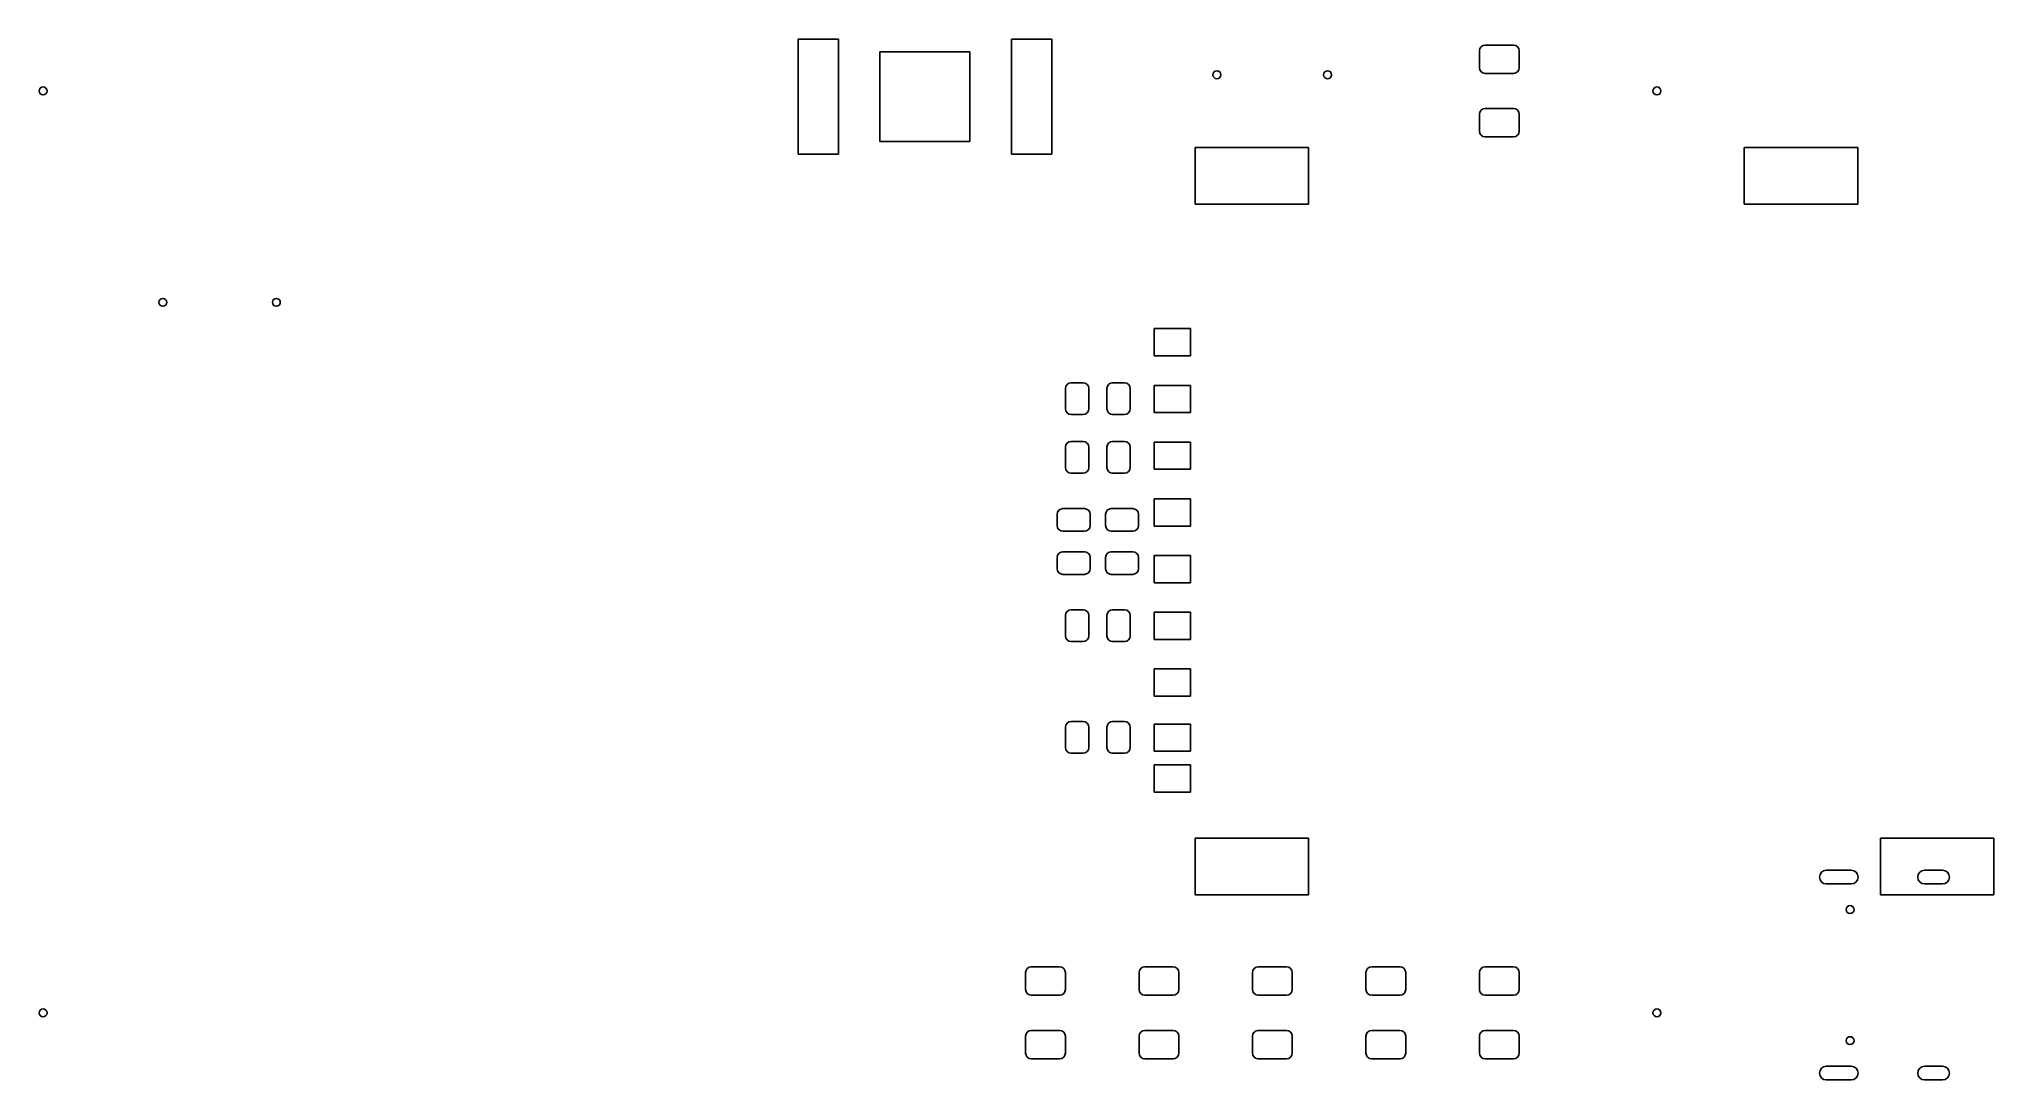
# Model space of a CAD drawing. Extents: x 4.08 to 7.47, y -4.81 to -3.01.
import ezdxf

# ---------------------------------------------------------------- set-up
doc = ezdxf.new("R2010")
doc.units = 0
doc.header["$MEASUREMENT"] = 0
doc.layers.add('BLACK', color=7, linetype='CONTINUOUS')

msp = doc.modelspace()

# ---------------------------------------------------------------- linework, layer by layer
at = {"layer": 'BLACK', "linetype": 'CONTINUOUS'}
for p, q in [((5.3986, -3.2075), (5.3986, -3.0075)), ((5.3986, -3.0075), (5.4687, -3.0075)), ((5.4687, -3.0075), (5.4687, -3.2075)), ((5.7687, -3.2075), (5.7687, -3.0075)), ((5.7687, -3.0075), (5.8388, -3.0075)), ((5.8388, -3.0075), (5.8388, -3.2075)), ((6.5868, -3.0185), (6.5906, -3.0178)), ((6.5906, -3.0178), (6.6398, -3.0178)), ((6.6398, -3.0178), (6.6436, -3.0185)), ((5.5407, -3.1855), (5.5407, -3.0296)), ((5.5407, -3.0296), (5.6966, -3.0296)), ((5.6966, -3.0296), (5.6966, -3.1855)), ((6.5808, -3.0276), (6.5815, -3.0239)), ((6.5808, -3.0572), (6.5808, -3.0276)), ((6.5815, -3.0239), (6.5836, -3.0207)), ((6.5836, -3.0207), (6.5868, -3.0185)), ((6.6436, -3.0185), (6.6468, -3.0207)), ((6.6468, -3.0207), (6.6489, -3.0239)), ((6.6489, -3.0239), (6.6497, -3.0276)), ((6.6497, -3.0276), (6.6497, -3.0572)), ((6.5815, -3.0609), (6.5808, -3.0572)), ((6.5836, -3.0641), (6.5815, -3.0609)), ((6.5868, -3.0663), (6.5836, -3.0641)), ((6.5906, -3.067), (6.5868, -3.0663)), ((6.6398, -3.067), (6.5906, -3.067)), ((6.6436, -3.0663), (6.6398, -3.067)), ((6.6468, -3.0641), (6.6436, -3.0663)), ((6.6489, -3.0609), (6.6468, -3.0641)), ((6.6497, -3.0572), (6.6489, -3.0609)), ((6.5808, -3.1379), (6.5815, -3.1341)), ((6.5808, -3.1674), (6.5808, -3.1379)), ((6.5815, -3.1341), (6.5836, -3.1309)), ((6.5836, -3.1309), (6.5868, -3.1288)), ((6.5868, -3.1288), (6.5906, -3.128)), ((6.5906, -3.128), (6.6398, -3.128)), ((6.6398, -3.128), (6.6436, -3.1288)), ((6.6436, -3.1288), (6.6468, -3.1309)), ((6.6468, -3.1309), (6.6489, -3.1341)), ((6.6489, -3.1341), (6.6497, -3.1379)), ((6.6497, -3.1379), (6.6497, -3.1674)), ((5.6966, -3.1855), (5.5407, -3.1855)), ((6.5815, -3.1712), (6.5808, -3.1674)), ((6.5836, -3.1744), (6.5815, -3.1712)), ((6.5868, -3.1765), (6.5836, -3.1744)), ((6.5906, -3.1772), (6.5868, -3.1765)), ((6.6398, -3.1772), (6.5906, -3.1772)), ((6.6436, -3.1765), (6.6398, -3.1772)), ((6.6468, -3.1744), (6.6436, -3.1765)), ((6.6489, -3.1712), (6.6468, -3.1744)), ((6.6497, -3.1674), (6.6489, -3.1712)), ((5.4687, -3.2075), (5.3986, -3.2075)), ((5.8388, -3.2075), (5.7687, -3.2075)), ((6.0875, -3.2942), (6.0875, -3.1957)), ((6.0875, -3.1957), (6.2843, -3.1957)), ((6.2843, -3.1957), (6.2843, -3.2942)), ((7.0402, -3.2942), (7.0402, -3.1957)), ((7.0402, -3.1957), (7.2371, -3.1957)), ((7.2371, -3.1957), (7.2371, -3.2942)), ((6.2843, -3.2942), (6.0875, -3.2942)), ((7.2371, -3.2942), (7.0402, -3.2942)), ((6.0166, -3.5574), (6.0166, -3.5101)), ((6.0166, -3.5101), (6.0796, -3.5101)), ((6.0796, -3.5101), (6.0796, -3.5574)), ((6.0796, -3.5574), (6.0166, -3.5574)), ((5.8626, -3.6138), (5.8633, -3.61)), ((5.8626, -3.6492), (5.8626, -3.6138)), ((5.8633, -3.61), (5.8655, -3.6068)), ((5.8655, -3.6068), (5.8686, -3.6047)), ((5.8686, -3.6047), (5.8724, -3.604)), ((5.8724, -3.604), (5.8931, -3.604)), ((5.8931, -3.604), (5.8969, -3.6047)), ((5.8969, -3.6047), (5.9, -3.6068)), ((5.9, -3.6068), (5.9022, -3.61)), ((5.9022, -3.61), (5.9029, -3.6138)), ((5.9029, -3.6138), (5.9029, -3.6492)), ((5.9344, -3.6138), (5.9352, -3.61)), ((5.9344, -3.6492), (5.9344, -3.6138)), ((5.9352, -3.61), (5.9373, -3.6068)), ((5.9373, -3.6068), (5.9405, -3.6047)), ((5.9405, -3.6047), (5.9443, -3.604)), ((5.9443, -3.604), (5.9649, -3.604)), ((5.9649, -3.604), (5.9687, -3.6047)), ((5.9687, -3.6047), (5.9719, -3.6068)), ((5.9719, -3.6068), (5.974, -3.61)), ((5.974, -3.61), (5.9748, -3.6138)), ((5.9748, -3.6138), (5.9748, -3.6492)), ((6.0166, -3.6558), (6.0166, -3.6085)), ((6.0166, -3.6085), (6.0796, -3.6085)), ((6.0796, -3.6085), (6.0796, -3.6558)), ((5.8633, -3.653), (5.8626, -3.6492)), ((5.8655, -3.6562), (5.8633, -3.653)), ((5.8686, -3.6583), (5.8655, -3.6562)), ((5.8724, -3.6591), (5.8686, -3.6583)), ((5.8931, -3.6591), (5.8724, -3.6591)), ((5.8969, -3.6583), (5.8931, -3.6591)), ((5.9, -3.6562), (5.8969, -3.6583)), ((5.9022, -3.653), (5.9, -3.6562)), ((5.9029, -3.6492), (5.9022, -3.653)), ((5.9352, -3.653), (5.9344, -3.6492)), ((5.9373, -3.6562), (5.9352, -3.653)), ((5.9405, -3.6583), (5.9373, -3.6562)), ((5.9443, -3.6591), (5.9405, -3.6583)), ((5.9649, -3.6591), (5.9443, -3.6591)), ((5.9687, -3.6583), (5.9649, -3.6591)), ((5.9719, -3.6562), (5.9687, -3.6583)), ((5.974, -3.653), (5.9719, -3.6562)), ((5.9748, -3.6492), (5.974, -3.653)), ((6.0796, -3.6558), (6.0166, -3.6558)), ((5.8626, -3.7158), (5.8633, -3.712)), ((5.8626, -3.7512), (5.8626, -3.7158)), ((5.8633, -3.712), (5.8655, -3.7088)), ((5.8655, -3.7088), (5.8686, -3.7067)), ((5.8686, -3.7067), (5.8724, -3.706)), ((5.8724, -3.706), (5.8931, -3.706)), ((5.8931, -3.706), (5.8969, -3.7067)), ((5.8969, -3.7067), (5.9, -3.7088)), ((5.9, -3.7088), (5.9022, -3.712)), ((5.9022, -3.712), (5.9029, -3.7158)), ((5.9029, -3.7158), (5.9029, -3.7512)), ((5.9344, -3.7158), (5.9352, -3.712)), ((5.9344, -3.7512), (5.9344, -3.7158)), ((5.9352, -3.712), (5.9373, -3.7088)), ((5.9373, -3.7088), (5.9405, -3.7067)), ((5.9405, -3.7067), (5.9443, -3.706)), ((5.9443, -3.706), (5.9649, -3.706)), ((5.9649, -3.706), (5.9687, -3.7067)), ((5.9687, -3.7067), (5.9719, -3.7088)), ((5.9719, -3.7088), (5.974, -3.712)), ((5.974, -3.712), (5.9748, -3.7158)), ((5.9748, -3.7158), (5.9748, -3.7512)), ((6.0166, -3.7542), (6.0166, -3.707)), ((6.0166, -3.707), (6.0796, -3.707)), ((6.0796, -3.707), (6.0796, -3.7542)), ((5.8633, -3.755), (5.8626, -3.7512)), ((5.8655, -3.7582), (5.8633, -3.755)), ((5.8686, -3.7603), (5.8655, -3.7582)), ((5.8724, -3.7611), (5.8686, -3.7603)), ((5.8931, -3.7611), (5.8724, -3.7611)), ((5.8969, -3.7603), (5.8931, -3.7611)), ((5.9, -3.7582), (5.8969, -3.7603)), ((5.9022, -3.755), (5.9, -3.7582)), ((5.9029, -3.7512), (5.9022, -3.755)), ((5.9352, -3.755), (5.9344, -3.7512)), ((5.9373, -3.7582), (5.9352, -3.755)), ((5.9405, -3.7603), (5.9373, -3.7582)), ((5.9443, -3.7611), (5.9405, -3.7603)), ((5.9649, -3.7611), (5.9443, -3.7611)), ((5.9687, -3.7603), (5.9649, -3.7611)), ((5.9719, -3.7582), (5.9687, -3.7603)), ((5.974, -3.755), (5.9719, -3.7582)), ((5.9748, -3.7512), (5.974, -3.755)), ((6.0796, -3.7542), (6.0166, -3.7542)), ((5.8481, -3.8323), (5.8489, -3.8285)), ((5.8481, -3.852), (5.8481, -3.8323)), ((5.8489, -3.8285), (5.851, -3.8253)), ((5.851, -3.8253), (5.8542, -3.8232)), ((5.8542, -3.8232), (5.858, -3.8224)), ((5.858, -3.8224), (5.8954, -3.8224)), ((5.8954, -3.8224), (5.8991, -3.8232)), ((5.8991, -3.8232), (5.9023, -3.8253)), ((5.9023, -3.8253), (5.9045, -3.8285)), ((5.9045, -3.8285), (5.9052, -3.8323)), ((5.9052, -3.8323), (5.9052, -3.852)), ((5.9321, -3.8323), (5.9329, -3.8285)), ((5.9321, -3.852), (5.9321, -3.8323)), ((5.9329, -3.8285), (5.935, -3.8253)), ((5.935, -3.8253), (5.9382, -3.8232)), ((5.9382, -3.8232), (5.942, -3.8224)), ((5.942, -3.8224), (5.9794, -3.8224)), ((5.9794, -3.8224), (5.9831, -3.8232)), ((5.9831, -3.8232), (5.9863, -3.8253)), ((5.9863, -3.8253), (5.9885, -3.8285)), ((5.9885, -3.8285), (5.9892, -3.8323)), ((5.9892, -3.8323), (5.9892, -3.852)), ((6.0166, -3.8526), (6.0166, -3.8054)), ((6.0166, -3.8054), (6.0796, -3.8054)), ((6.0796, -3.8054), (6.0796, -3.8526)), ((5.8489, -3.8557), (5.8481, -3.852)), ((5.851, -3.8589), (5.8489, -3.8557)), ((5.8542, -3.8611), (5.851, -3.8589)), ((5.858, -3.8618), (5.8542, -3.8611)), ((5.8954, -3.8618), (5.858, -3.8618)), ((5.8991, -3.8611), (5.8954, -3.8618)), ((5.9023, -3.8589), (5.8991, -3.8611)), ((5.9045, -3.8557), (5.9023, -3.8589)), ((5.9052, -3.852), (5.9045, -3.8557)), ((5.9329, -3.8557), (5.9321, -3.852)), ((5.935, -3.8589), (5.9329, -3.8557)), ((5.9382, -3.8611), (5.935, -3.8589)), ((5.942, -3.8618), (5.9382, -3.8611)), ((5.9794, -3.8618), (5.942, -3.8618)), ((5.9831, -3.8611), (5.9794, -3.8618)), ((5.9863, -3.8589), (5.9831, -3.8611)), ((5.9885, -3.8557), (5.9863, -3.8589)), ((5.9892, -3.852), (5.9885, -3.8557)), ((6.0796, -3.8526), (6.0166, -3.8526)), ((5.8489, -3.9033), (5.851, -3.9001)), ((5.851, -3.9001), (5.8542, -3.898)), ((5.8542, -3.898), (5.858, -3.8972)), ((5.858, -3.8972), (5.8954, -3.8972)), ((5.8954, -3.8972), (5.8991, -3.898)), ((5.8991, -3.898), (5.9023, -3.9001)), ((5.9023, -3.9001), (5.9045, -3.9033)), ((5.9329, -3.9033), (5.935, -3.9001)), ((5.935, -3.9001), (5.9382, -3.898)), ((5.9382, -3.898), (5.942, -3.8972)), ((5.942, -3.8972), (5.9794, -3.8972)), ((5.9794, -3.8972), (5.9831, -3.898)), ((5.9831, -3.898), (5.9863, -3.9001)), ((5.9863, -3.9001), (5.9885, -3.9033)), ((5.8481, -3.9071), (5.8489, -3.9033)), ((5.8481, -3.9268), (5.8481, -3.9071)), ((5.8489, -3.9305), (5.8481, -3.9268)), ((5.851, -3.9337), (5.8489, -3.9305)), ((5.8542, -3.9359), (5.851, -3.9337)), ((5.9023, -3.9337), (5.8991, -3.9359)), ((5.9045, -3.9305), (5.9023, -3.9337)), ((5.9045, -3.9033), (5.9052, -3.9071)), ((5.9052, -3.9268), (5.9045, -3.9305)), ((5.9052, -3.9071), (5.9052, -3.9268)), ((5.9321, -3.9071), (5.9329, -3.9033)), ((5.9321, -3.9268), (5.9321, -3.9071)), ((5.9329, -3.9305), (5.9321, -3.9268)), ((5.935, -3.9337), (5.9329, -3.9305)), ((5.9382, -3.9359), (5.935, -3.9337)), ((5.9863, -3.9337), (5.9831, -3.9359)), ((5.9885, -3.9305), (5.9863, -3.9337)), ((5.9885, -3.9033), (5.9892, -3.9071)), ((5.9892, -3.9268), (5.9885, -3.9305)), ((5.9892, -3.9071), (5.9892, -3.9268)), ((6.0166, -3.9511), (6.0166, -3.9038)), ((6.0166, -3.9038), (6.0796, -3.9038)), ((6.0796, -3.9038), (6.0796, -3.9511)), ((5.858, -3.9366), (5.8542, -3.9359)), ((5.8954, -3.9366), (5.858, -3.9366)), ((5.8991, -3.9359), (5.8954, -3.9366)), ((5.942, -3.9366), (5.9382, -3.9359)), ((5.9794, -3.9366), (5.942, -3.9366)), ((5.9831, -3.9359), (5.9794, -3.9366)), ((6.0796, -3.9511), (6.0166, -3.9511)), ((5.8633, -4.004), (5.8655, -4.0008)), ((5.8655, -4.0008), (5.8686, -3.9987)), ((5.8686, -3.9987), (5.8724, -3.998)), ((5.8724, -3.998), (5.8931, -3.998)), ((5.8931, -3.998), (5.8969, -3.9987)), ((5.8969, -3.9987), (5.9, -4.0008)), ((5.9, -4.0008), (5.9022, -4.004)), ((5.9352, -4.004), (5.9373, -4.0008)), ((5.9373, -4.0008), (5.9405, -3.9987)), ((5.9405, -3.9987), (5.9443, -3.998)), ((5.9443, -3.998), (5.9649, -3.998)), ((5.9649, -3.998), (5.9687, -3.9987)), ((5.9687, -3.9987), (5.9719, -4.0008)), ((5.9719, -4.0008), (5.974, -4.004)), ((5.8626, -4.0078), (5.8633, -4.004)), ((5.8626, -4.0432), (5.8626, -4.0078)), ((5.9022, -4.004), (5.9029, -4.0078)), ((5.9029, -4.0078), (5.9029, -4.0432)), ((5.9344, -4.0078), (5.9352, -4.004)), ((5.9344, -4.0432), (5.9344, -4.0078)), ((5.974, -4.004), (5.9748, -4.0078)), ((5.9748, -4.0078), (5.9748, -4.0432)), ((6.0166, -4.0495), (6.0166, -4.0022)), ((6.0166, -4.0022), (6.0796, -4.0022)), ((6.0796, -4.0022), (6.0796, -4.0495)), ((5.8633, -4.047), (5.8626, -4.0432)), ((5.8655, -4.0502), (5.8633, -4.047)), ((5.8686, -4.0523), (5.8655, -4.0502)), ((5.8724, -4.0531), (5.8686, -4.0523)), ((5.8931, -4.0531), (5.8724, -4.0531)), ((5.8969, -4.0523), (5.8931, -4.0531)), ((5.9, -4.0502), (5.8969, -4.0523)), ((5.9022, -4.047), (5.9, -4.0502)), ((5.9029, -4.0432), (5.9022, -4.047)), ((5.9352, -4.047), (5.9344, -4.0432)), ((5.9373, -4.0502), (5.9352, -4.047)), ((5.9405, -4.0523), (5.9373, -4.0502)), ((5.9443, -4.0531), (5.9405, -4.0523)), ((5.9649, -4.0531), (5.9443, -4.0531)), ((5.9687, -4.0523), (5.9649, -4.0531)), ((5.9719, -4.0502), (5.9687, -4.0523)), ((5.974, -4.047), (5.9719, -4.0502)), ((5.9748, -4.0432), (5.974, -4.047)), ((6.0796, -4.0495), (6.0166, -4.0495)), ((6.0166, -4.1479), (6.0166, -4.1007)), ((6.0166, -4.1007), (6.0796, -4.1007)), ((6.0796, -4.1007), (6.0796, -4.1479)), ((6.0796, -4.1479), (6.0166, -4.1479)), ((5.8626, -4.2018), (5.8633, -4.198)), ((5.8626, -4.2372), (5.8626, -4.2018)), ((5.8633, -4.198), (5.8655, -4.1948)), ((5.8655, -4.1948), (5.8686, -4.1927)), ((5.8686, -4.1927), (5.8724, -4.192)), ((5.8724, -4.192), (5.8931, -4.192)), ((5.8931, -4.192), (5.8969, -4.1927)), ((5.8969, -4.1927), (5.9, -4.1948)), ((5.9, -4.1948), (5.9022, -4.198)), ((5.9022, -4.198), (5.9029, -4.2018)), ((5.9029, -4.2018), (5.9029, -4.2372)), ((5.9344, -4.2018), (5.9352, -4.198)), ((5.9344, -4.2372), (5.9344, -4.2018)), ((5.9352, -4.198), (5.9373, -4.1948)), ((5.9373, -4.1948), (5.9405, -4.1927)), ((5.9405, -4.1927), (5.9443, -4.192)), ((5.9443, -4.192), (5.9649, -4.192)), ((5.9649, -4.192), (5.9687, -4.1927)), ((5.9687, -4.1927), (5.9719, -4.1948)), ((5.9719, -4.1948), (5.974, -4.198)), ((5.974, -4.198), (5.9748, -4.2018)), ((5.9748, -4.2018), (5.9748, -4.2372)), ((6.0166, -4.2436), (6.0166, -4.1963)), ((6.0166, -4.1963), (6.0796, -4.1963)), ((6.0796, -4.1963), (6.0796, -4.2436)), ((5.8633, -4.241), (5.8626, -4.2372)), ((5.9029, -4.2372), (5.9022, -4.241)), ((5.9352, -4.241), (5.9344, -4.2372)), ((5.9748, -4.2372), (5.974, -4.241)), ((5.8655, -4.2442), (5.8633, -4.241)), ((5.8686, -4.2463), (5.8655, -4.2442)), ((5.8724, -4.2471), (5.8686, -4.2463)), ((5.8931, -4.2471), (5.8724, -4.2471)), ((5.8969, -4.2463), (5.8931, -4.2471)), ((5.9, -4.2442), (5.8969, -4.2463)), ((5.9022, -4.241), (5.9, -4.2442)), ((5.9373, -4.2442), (5.9352, -4.241)), ((5.9405, -4.2463), (5.9373, -4.2442)), ((5.9443, -4.2471), (5.9405, -4.2463)), ((5.9649, -4.2471), (5.9443, -4.2471)), ((5.9687, -4.2463), (5.9649, -4.2471)), ((5.9719, -4.2442), (5.9687, -4.2463)), ((5.974, -4.241), (5.9719, -4.2442)), ((6.0796, -4.2436), (6.0166, -4.2436)), ((6.0166, -4.3144), (6.0166, -4.2672)), ((6.0166, -4.2672), (6.0796, -4.2672)), ((6.0796, -4.2672), (6.0796, -4.3144)), ((6.0796, -4.3144), (6.0166, -4.3144)), ((6.0875, -4.493), (6.0875, -4.3946)), ((6.0875, -4.3946), (6.2843, -4.3946)), ((6.2843, -4.3946), (6.2843, -4.493)), ((7.2765, -4.493), (7.2765, -4.3946)), ((7.2765, -4.3946), (7.4733, -4.3946)), ((7.4733, -4.3946), (7.4733, -4.493)), ((7.2258, -4.4502), (7.1825, -4.4502)), ((7.1825, -4.4738), (7.2258, -4.4738)), ((7.3844, -4.4502), (7.3529, -4.4502)), ((7.3529, -4.4738), (7.3844, -4.4738)), ((6.2843, -4.493), (6.0875, -4.493)), ((7.4733, -4.493), (7.2765, -4.493)), ((5.7934, -4.6276), (5.7941, -4.6239)), ((5.7934, -4.6572), (5.7934, -4.6276)), ((5.7941, -4.6239), (5.7962, -4.6207)), ((5.7962, -4.6207), (5.7994, -4.6185)), ((5.7994, -4.6185), (5.8032, -4.6178)), ((5.8032, -4.6178), (5.8524, -4.6178)), ((5.8524, -4.6178), (5.8562, -4.6185)), ((5.8562, -4.6185), (5.8594, -4.6207)), ((5.8594, -4.6207), (5.8615, -4.6239)), ((5.8615, -4.6239), (5.8623, -4.6276)), ((5.8623, -4.6276), (5.8623, -4.6572)), ((5.9902, -4.6276), (5.991, -4.6239)), ((5.9902, -4.6572), (5.9902, -4.6276)), ((5.991, -4.6239), (5.9931, -4.6207)), ((5.9931, -4.6207), (5.9963, -4.6185)), ((5.9963, -4.6185), (6.0001, -4.6178)), ((6.0001, -4.6178), (6.0493, -4.6178)), ((6.0493, -4.6178), (6.053, -4.6185)), ((6.053, -4.6185), (6.0562, -4.6207)), ((6.0562, -4.6207), (6.0584, -4.6239)), ((6.0584, -4.6239), (6.0591, -4.6276)), ((6.0591, -4.6276), (6.0591, -4.6572)), ((6.1871, -4.6276), (6.1878, -4.6239)), ((6.1871, -4.6572), (6.1871, -4.6276)), ((6.1878, -4.6239), (6.1899, -4.6207)), ((6.1899, -4.6207), (6.1931, -4.6185)), ((6.1931, -4.6185), (6.1969, -4.6178)), ((6.1969, -4.6178), (6.2461, -4.6178)), ((6.2461, -4.6178), (6.2499, -4.6185)), ((6.2499, -4.6185), (6.2531, -4.6207)), ((6.2531, -4.6207), (6.2552, -4.6239)), ((6.2552, -4.6239), (6.256, -4.6276)), ((6.256, -4.6276), (6.256, -4.6572)), ((6.3839, -4.6276), (6.3847, -4.6239)), ((6.3839, -4.6572), (6.3839, -4.6276)), ((6.3847, -4.6239), (6.3868, -4.6207)), ((6.3868, -4.6207), (6.39, -4.6185)), ((6.39, -4.6185), (6.3938, -4.6178)), ((6.3938, -4.6178), (6.443, -4.6178)), ((6.443, -4.6178), (6.4467, -4.6185)), ((6.4467, -4.6185), (6.4499, -4.6207)), ((6.4499, -4.6207), (6.4521, -4.6239)), ((6.4521, -4.6239), (6.4528, -4.6276)), ((6.4528, -4.6276), (6.4528, -4.6572)), ((6.5808, -4.6276), (6.5815, -4.6239)), ((6.5808, -4.6572), (6.5808, -4.6276)), ((6.5815, -4.6239), (6.5836, -4.6207)), ((6.5836, -4.6207), (6.5868, -4.6185)), ((6.5868, -4.6185), (6.5906, -4.6178)), ((6.5906, -4.6178), (6.6398, -4.6178)), ((6.6398, -4.6178), (6.6436, -4.6185)), ((6.6436, -4.6185), (6.6468, -4.6207)), ((6.6468, -4.6207), (6.6489, -4.6239)), ((6.6489, -4.6239), (6.6497, -4.6276)), ((6.6497, -4.6276), (6.6497, -4.6572)), ((5.7941, -4.6609), (5.7934, -4.6572)), ((5.7962, -4.6641), (5.7941, -4.6609)), ((5.7994, -4.6663), (5.7962, -4.6641)), ((5.8032, -4.667), (5.7994, -4.6663)), ((5.8524, -4.667), (5.8032, -4.667)), ((5.8562, -4.6663), (5.8524, -4.667)), ((5.8594, -4.6641), (5.8562, -4.6663)), ((5.8615, -4.6609), (5.8594, -4.6641)), ((5.8623, -4.6572), (5.8615, -4.6609)), ((5.991, -4.6609), (5.9902, -4.6572)), ((5.9931, -4.6641), (5.991, -4.6609)), ((5.9963, -4.6663), (5.9931, -4.6641)), ((6.0001, -4.667), (5.9963, -4.6663)), ((6.0493, -4.667), (6.0001, -4.667)), ((6.053, -4.6663), (6.0493, -4.667)), ((6.0562, -4.6641), (6.053, -4.6663)), ((6.0584, -4.6609), (6.0562, -4.6641)), ((6.0591, -4.6572), (6.0584, -4.6609)), ((6.1878, -4.6609), (6.1871, -4.6572)), ((6.1899, -4.6641), (6.1878, -4.6609)), ((6.1931, -4.6663), (6.1899, -4.6641)), ((6.1969, -4.667), (6.1931, -4.6663)), ((6.2461, -4.667), (6.1969, -4.667)), ((6.2499, -4.6663), (6.2461, -4.667)), ((6.2531, -4.6641), (6.2499, -4.6663)), ((6.2552, -4.6609), (6.2531, -4.6641)), ((6.256, -4.6572), (6.2552, -4.6609)), ((6.3847, -4.6609), (6.3839, -4.6572)), ((6.3868, -4.6641), (6.3847, -4.6609)), ((6.39, -4.6663), (6.3868, -4.6641)), ((6.3938, -4.667), (6.39, -4.6663)), ((6.443, -4.667), (6.3938, -4.667)), ((6.4467, -4.6663), (6.443, -4.667)), ((6.4499, -4.6641), (6.4467, -4.6663)), ((6.4521, -4.6609), (6.4499, -4.6641)), ((6.4528, -4.6572), (6.4521, -4.6609)), ((6.5815, -4.6609), (6.5808, -4.6572)), ((6.5836, -4.6641), (6.5815, -4.6609)), ((6.5868, -4.6663), (6.5836, -4.6641)), ((6.5906, -4.667), (6.5868, -4.6663)), ((6.6398, -4.667), (6.5906, -4.667)), ((6.6436, -4.6663), (6.6398, -4.667)), ((6.6468, -4.6641), (6.6436, -4.6663)), ((6.6489, -4.6609), (6.6468, -4.6641)), ((6.6497, -4.6572), (6.6489, -4.6609)), ((5.7934, -4.7379), (5.7941, -4.7341)), ((5.7934, -4.7674), (5.7934, -4.7379)), ((5.7941, -4.7341), (5.7962, -4.7309)), ((5.7962, -4.7309), (5.7994, -4.7288)), ((5.7994, -4.7288), (5.8032, -4.728)), ((5.8032, -4.728), (5.8524, -4.728)), ((5.8524, -4.728), (5.8562, -4.7288)), ((5.8562, -4.7288), (5.8594, -4.7309)), ((5.8594, -4.7309), (5.8615, -4.7341)), ((5.8615, -4.7341), (5.8623, -4.7379)), ((5.8623, -4.7379), (5.8623, -4.7674)), ((5.9902, -4.7379), (5.991, -4.7341)), ((5.9902, -4.7674), (5.9902, -4.7379)), ((5.991, -4.7341), (5.9931, -4.7309)), ((5.9931, -4.7309), (5.9963, -4.7288)), ((5.9963, -4.7288), (6.0001, -4.728)), ((6.0001, -4.728), (6.0493, -4.728)), ((6.0493, -4.728), (6.053, -4.7288)), ((6.053, -4.7288), (6.0562, -4.7309)), ((6.0562, -4.7309), (6.0584, -4.7341)), ((6.0584, -4.7341), (6.0591, -4.7379)), ((6.0591, -4.7379), (6.0591, -4.7674)), ((6.1871, -4.7379), (6.1878, -4.7341)), ((6.1871, -4.7674), (6.1871, -4.7379)), ((6.1878, -4.7341), (6.1899, -4.7309)), ((6.1899, -4.7309), (6.1931, -4.7288)), ((6.1931, -4.7288), (6.1969, -4.728)), ((6.1969, -4.728), (6.2461, -4.728)), ((6.2461, -4.728), (6.2499, -4.7288)), ((6.2499, -4.7288), (6.2531, -4.7309)), ((6.2531, -4.7309), (6.2552, -4.7341)), ((6.2552, -4.7341), (6.256, -4.7379)), ((6.256, -4.7379), (6.256, -4.7674)), ((6.3839, -4.7379), (6.3847, -4.7341)), ((6.3839, -4.7674), (6.3839, -4.7379)), ((6.3847, -4.7341), (6.3868, -4.7309)), ((6.3868, -4.7309), (6.39, -4.7288)), ((6.39, -4.7288), (6.3938, -4.728)), ((6.3938, -4.728), (6.443, -4.728)), ((6.443, -4.728), (6.4467, -4.7288)), ((6.4467, -4.7288), (6.4499, -4.7309)), ((6.4499, -4.7309), (6.4521, -4.7341)), ((6.4521, -4.7341), (6.4528, -4.7379)), ((6.4528, -4.7379), (6.4528, -4.7674)), ((6.5808, -4.7379), (6.5815, -4.7341)), ((6.5808, -4.7674), (6.5808, -4.7379)), ((6.5815, -4.7341), (6.5836, -4.7309)), ((6.5836, -4.7309), (6.5868, -4.7288)), ((6.5868, -4.7288), (6.5906, -4.728)), ((6.5906, -4.728), (6.6398, -4.728)), ((6.6398, -4.728), (6.6436, -4.7288)), ((6.6436, -4.7288), (6.6468, -4.7309)), ((6.6468, -4.7309), (6.6489, -4.7341)), ((6.6489, -4.7341), (6.6497, -4.7379)), ((6.6497, -4.7379), (6.6497, -4.7674)), ((5.7941, -4.7712), (5.7934, -4.7674)), ((5.7962, -4.7744), (5.7941, -4.7712)), ((5.7994, -4.7765), (5.7962, -4.7744)), ((5.8032, -4.7772), (5.7994, -4.7765)), ((5.8524, -4.7772), (5.8032, -4.7772)), ((5.8562, -4.7765), (5.8524, -4.7772)), ((5.8594, -4.7744), (5.8562, -4.7765)), ((5.8615, -4.7712), (5.8594, -4.7744)), ((5.8623, -4.7674), (5.8615, -4.7712)), ((5.991, -4.7712), (5.9902, -4.7674)), ((5.9931, -4.7744), (5.991, -4.7712)), ((5.9963, -4.7765), (5.9931, -4.7744)), ((6.0001, -4.7772), (5.9963, -4.7765)), ((6.0493, -4.7772), (6.0001, -4.7772)), ((6.053, -4.7765), (6.0493, -4.7772)), ((6.0562, -4.7744), (6.053, -4.7765)), ((6.0584, -4.7712), (6.0562, -4.7744)), ((6.0591, -4.7674), (6.0584, -4.7712)), ((6.1878, -4.7712), (6.1871, -4.7674)), ((6.1899, -4.7744), (6.1878, -4.7712)), ((6.1931, -4.7765), (6.1899, -4.7744)), ((6.1969, -4.7772), (6.1931, -4.7765)), ((6.2461, -4.7772), (6.1969, -4.7772)), ((6.2499, -4.7765), (6.2461, -4.7772)), ((6.2531, -4.7744), (6.2499, -4.7765)), ((6.2552, -4.7712), (6.2531, -4.7744)), ((6.256, -4.7674), (6.2552, -4.7712)), ((6.3847, -4.7712), (6.3839, -4.7674)), ((6.3868, -4.7744), (6.3847, -4.7712)), ((6.39, -4.7765), (6.3868, -4.7744)), ((6.3938, -4.7772), (6.39, -4.7765)), ((6.443, -4.7772), (6.3938, -4.7772)), ((6.4467, -4.7765), (6.443, -4.7772)), ((6.4499, -4.7744), (6.4467, -4.7765)), ((6.4521, -4.7712), (6.4499, -4.7744)), ((6.4528, -4.7674), (6.4521, -4.7712)), ((6.5815, -4.7712), (6.5808, -4.7674)), ((6.5836, -4.7744), (6.5815, -4.7712)), ((6.5868, -4.7765), (6.5836, -4.7744)), ((6.5906, -4.7772), (6.5868, -4.7765)), ((6.6398, -4.7772), (6.5906, -4.7772)), ((6.6436, -4.7765), (6.6398, -4.7772)), ((6.6468, -4.7744), (6.6436, -4.7765)), ((6.6489, -4.7712), (6.6468, -4.7744)), ((6.6497, -4.7674), (6.6489, -4.7712)), ((7.2258, -4.7903), (7.1825, -4.7903)), ((7.1825, -4.814), (7.2258, -4.814)), ((7.3844, -4.7903), (7.3529, -4.7903)), ((7.3529, -4.814), (7.3844, -4.814))]:
    msp.add_line(p, q, dxfattribs=at)
at = {"layer": 'BLACK'}
for centre in [(6.1252, -3.0695), (6.3173, -3.0695), (4.0887, -3.0975), (6.8887, -3.0975), (4.2965, -3.4644), (4.4934, -3.4644), (7.2238, -4.5183), (4.0887, -4.6975), (6.8887, -4.6975), (7.2238, -4.7458)]:
    msp.add_circle(centre, 0.00689, dxfattribs=at)
for centre, start, end in [((7.1825, -4.462), 90, 270), ((7.2258, -4.462), 270, 450), ((7.3529, -4.462), 90, 270), ((7.3844, -4.462), 270, 450), ((7.1825, -4.8021), 90, 270), ((7.2258, -4.8021), 270, 450), ((7.3529, -4.8021), 90, 270), ((7.3844, -4.8021), 270, 450)]:
    msp.add_arc(centre, 0.0118, start, end, dxfattribs=at)

doc.saveas('drawing.dxf')
